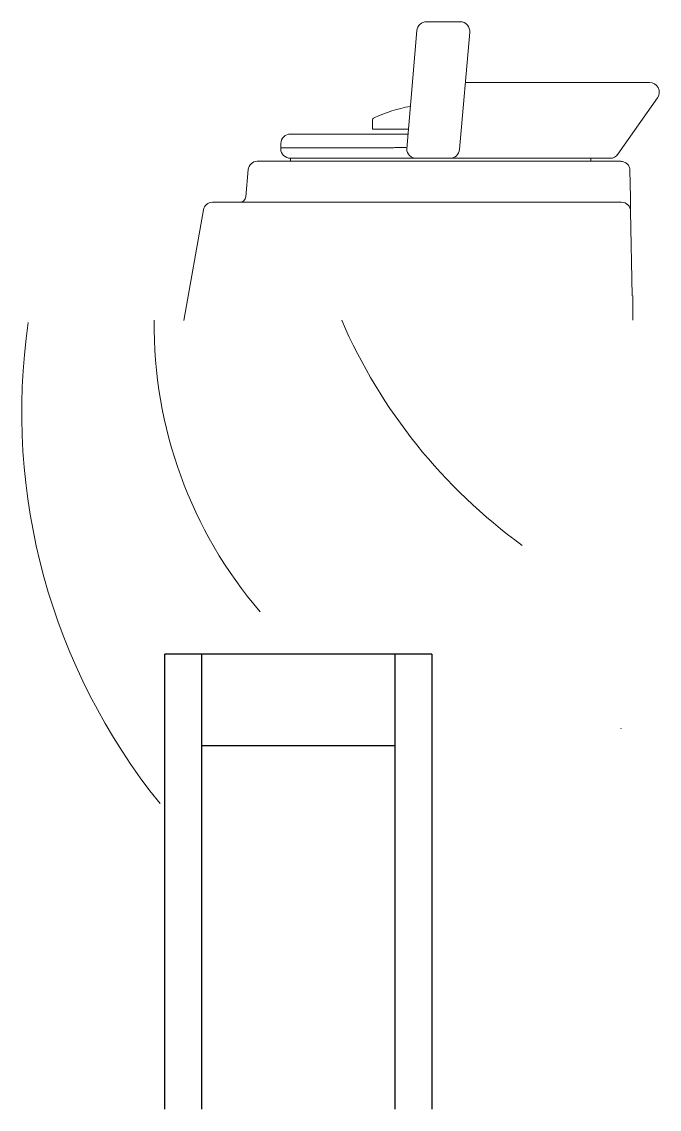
# Model space of a CAD drawing. Header units: inches. Extents: x -54 to 15382, y 469 to 41738.
# Drawn here: x 5077.994 to 5080.095, y 4532.572 to 4536.156 of the extents above; entities that cross this region are included whole.
import ezdxf

# ---------------------------------------------------------------- set-up
doc = ezdxf.new("R2010")
doc.units = ezdxf.units.IN
doc.header["$MEASUREMENT"] = 0
doc.layers.add('1', color=7, linetype='Continuous', lineweight=9)
doc.layers.add('3', color=7, linetype='Continuous', lineweight=30)

msp = doc.modelspace()

# ---------------------------------------------------------------- linework, layer by layer
at = {"layer": '1'}
for p, q in [((5079.3286083, 4536.1563858), (5079.4391538, 4536.1563858)), ((5079.26304, 4535.7378273), (5079.2967301, 4536.1271748)), ((5079.471032, 4536.1215968), (5079.4372614, 4535.7355968)), ((5079.5372526, 4535.9563858), (5080.0634444, 4535.9563858)), ((5079.9594187, 4535.7200314), (5080.0896573, 4535.9060314)), ((5079.1499158, 4535.8309566), (5079.1499158, 4535.8023858)), ((5079.2683147, 4535.8023858), (5079.1499158, 4535.8023858)), ((5078.8481961, 4535.7549443), (5078.8479595, 4535.7413858)), ((5078.8801913, 4535.7863858), (5079.230819, 4535.7863858)), ((5079.2669149, 4535.7863858), (5079.230819, 4535.7863858)), ((5078.8479595, 4535.7413858), (5079.2204279, 4535.7413858)), ((5078.8480216, 4535.7378273), (5078.8479595, 4535.7413858)), ((5079.3749158, 4535.6963858), (5078.7707167, 4535.6963858)), ((5079.2299573, 4535.706386), (5078.8799158, 4535.706386)), ((5078.8800904, 4535.6963858), (5078.8799158, 4535.706386)), ((5079.2950352, 4535.7063858), (5079.4053831, 4535.7063858)), ((5079.3749158, 4535.6963858), (5079.9686466, 4535.6963858)), ((5079.9257216, 4535.7063858), (5079.5183477, 4535.7063858)), ((5079.8697413, 4535.6963858), (5079.8699158, 4535.7063858)), ((5079.9332058, 4535.7063858), (5079.9257216, 4535.7063858)), ((5079.9688059, 4535.6963858), (5079.9686466, 4535.6963858)), ((5078.7408309, 4535.6690005), (5078.7330131, 4535.5796427)), ((5080.0003611, 4535.5775516), (5079.9988013, 4535.6669094)), ((5079.9711623, 4535.5613858), (5079.306341, 4535.5613858)), ((5078.5933533, 4535.5365953), (5078.5291268, 4535.1723487)), ((5080.0060194, 4535.2533858), (5080.0011578, 4535.5319094)), ((5080.0079179, 4535.1723858), (5080.0079158, 4535.2533858)), ((5079.9689517, 4533.8263979), (5079.9701637, 4533.8285845))]:
    msp.add_line(p, q, dxfattribs=at)
at = {"layer": '1', "extrusion": (0, 0, -1)}
for centre, radius, start, end in [((-5079.3286083, 4536.1243858), 0.032, 5, 90), ((-5079.3749158, 4535.3519994), 0.535, 65.8250752, 79.2245656), ((-5078.8801913, 4535.7543858), 0.032, 1, 90), ((-5078.8800167, 4535.7383858), 0.032, 270.1806327, 359), ((-5079.9332058, 4535.7383858), 0.032, 215, 270), ((-5078.7130892, 4535.5813858), 0.02, 185, 270), ((-5078.6228975, 4535.5313858), 0.03, 10, 89.9989613)]:
    msp.add_arc(centre, radius, start, end, dxfattribs=at)
at = {"layer": '1'}
for centre, radius, start, end in [((5079.4391538, 4536.1243858), 0.032, 355, 90), ((5079.2950352, 4535.7383858), 0.032, 181, 270), ((5079.4053831, 4535.7383858), 0.032, 270, 355), ((5079.9711623, 4535.5313858), 0.03, 1, 90), ((5080.0464008, 4534.8695423), 2.0519173, 171.7138931, 218.9280703), ((5079.8784538, 4535.1544912), 1.4472208, 179.2924835, 220.6689787), ((5080.7039412, 4535.8900317), 1.8038298, 203.4444026, 234.0103869)]:
    msp.add_arc(centre, radius, start, end, dxfattribs=at)
at = {"layer": '1', "linetype": 'Continuous'}
for centre, radius, start, end in [((5080.0634444, 4535.9243858), 0.032, 325, 90), ((5079.1599158, 4535.8309566), 0.01, 114.1749248, 180), ((5078.7707167, 4535.6663858), 0.03, 90, 175)]:
    msp.add_arc(centre, radius, start, end, dxfattribs=at)
at = {"layer": '1'}
msp.add_ellipse((5079.220563, 4535.7423793), major_axis=(-0.001308, -0.0002123), ratio=0.74084678, start_param=1.35541296, end_param=1.45559948, dxfattribs=at)
for points, knots in [([(5079.5372526, 4535.9563858), (5079.5284322, 4535.9563858), (5079.5200157, 4535.9563858), (5079.5119675, 4535.9563858), (5079.5039193, 4535.9563858), (5079.4961651, 4535.9563858), (5079.4889894, 4535.9563858), (5079.4818137, 4535.9563858), (5079.4752212, 4535.9563858), (5079.4691559, 4535.9563858), (5079.4646639, 4535.9563858), (5079.4604593, 4535.9563858), (5079.4565785, 4535.9563858)], [0, 0, 0, 0, 0.00068046576, 0.00068046576, 0.00068046576, 0.00136093152, 0.00136093152, 0.00136093152, 0.00204139728, 0.00204139728, 0.00204139728, 0.002545353358, 0.002545353358, 0.002545353358, 0.002545353358]), ([(5079.2629779, 4535.7413858), (5079.2629771, 4535.7413767), (5079.2620074, 4535.7414026), (5079.2581004, 4535.7415022), (5079.2550895, 4535.7415787), (5079.2472889, 4535.7417315), (5079.2425514, 4535.7418122), (5079.2312455, 4535.7418331), (5079.2254048, 4535.7417565), (5079.2205595, 4535.7413908)], [0, 0, 0, 0, 0.0474242692, 0.0474242692, 0.0973233952, 0.0973233952, 0.1472670622, 0.1472670622, 0.2022197058, 0.2022197058, 0.2022197058, 0.2022197058]), ([(5079.2299573, 4535.706386), (5079.2301149, 4535.706386), (5079.2302725, 4535.706386), (5079.2304302, 4535.706386), (5079.2315336, 4535.706386), (5079.2326382, 4535.7063858), (5079.2337436, 4535.7063858)], [0, 0, 0, 0, 0.0000125591658, 0.0000125591658, 0.0000125591658, 0.0001004692411, 0.0001004692411, 0.0001004692411, 0.0001004692411]), ([(5079.2337437, 4535.7063858), (5079.2509803, 4535.7063858), (5079.2662023, 4535.7063858), (5079.2770469, 4535.7063858), (5079.2774372, 4535.7063858), (5079.2778214, 4535.7063858), (5079.2781997, 4535.7063858), (5079.2834545, 4535.7063858), (5079.2875601, 4535.7063858), (5079.2904228, 4535.7063858), (5079.2905258, 4535.7063858), (5079.290627, 4535.7063858), (5079.2907266, 4535.7063858), (5079.2935927, 4535.7063858), (5079.2950352, 4535.7063858), (5079.2950352, 4535.7063858)], [0.000099896838, 0.000099896838, 0.000099896838, 0.000099896838, 0.001488122771, 0.001488122771, 0.001488122771, 0.001538083695, 0.001538083695, 0.001538083695, 0.002232203117, 0.002232203117, 0.002232203117, 0.002257177124, 0.002257177124, 0.002257177124, 0.002976270553, 0.002976270553, 0.002976270553, 0.002976270553]), ([(5079.4053831, 4535.7063858), (5079.4062954, 4535.7063858), (5079.4076637, 4535.7063858), (5079.4122921, 4535.7063858), (5079.4169205, 4535.7063858), (5079.4239986, 4535.7063858), (5079.4335201, 4535.7063858), (5079.4382808, 4535.7063858), (5079.4437244, 4535.7063858), (5079.4497372, 4535.7063858), (5079.45575, 4535.7063858), (5079.4623208, 4535.7063858), (5079.4695087, 4535.7063858), (5079.4766966, 4535.7063858), (5079.4845145, 4535.7063858), (5079.4926601, 4535.7063858), (5079.5008056, 4535.7063858), (5079.5093542, 4535.7063858), (5079.5183477, 4535.7063858)], [0, 0, 0, 0, 0.001410730861, 0.001410730861, 0.001410730861, 0.002821461723, 0.002821461723, 0.002821461723, 0.003526827154, 0.003526827154, 0.003526827154, 0.004232192584, 0.004232192584, 0.004232192584, 0.004937558015, 0.004937558015, 0.004937558015, 0.005642923446, 0.005642923446, 0.005642923446, 0.005642923446]), ([(5079.9688059, 4535.6963858), (5079.9724371, 4535.6963858), (5079.9763861, 4535.6956982), (5079.9801654, 4535.694152), (5079.983681, 4535.6927138), (5079.9870331, 4535.690535), (5079.9898332, 4535.6877833), (5079.9926333, 4535.6850317), (5079.9948702, 4535.6817181), (5079.9963697, 4535.6782281), (5079.9979815, 4535.6744764), (5079.998738, 4535.6705401), (5079.9988013, 4535.6669094)], [0.017453293, 0.017453293, 0.017453293, 0.017453293, 0.419826789, 0.419826789, 0.419826789, 0.794124475, 0.794124475, 0.794124475, 1.168422299, 1.168422299, 1.168422299, 1.570796327, 1.570796327, 1.570796327, 1.570796327]), ([(5080.0011578, 4535.5319094), (5080.0011244, 4535.533823), (5080.0010743, 4535.5366934), (5080.0009285, 4535.5450455), (5080.0007827, 4535.5533977), (5080.0005765, 4535.5652083), (5080.0003611, 4535.5775516)], [0, 0, 0, 0, 0.741764932, 0.741764932, 0.741764932, 1.483529864, 1.483529864, 1.483529864, 1.483529864]), ([(5078.9465264, 4535.5613858), (5078.8971601, 4535.5613858), (5078.8531127, 4535.5613858), (5078.8143791, 4535.5613858), (5078.8137643, 4535.5613858), (5078.8131731, 4535.5613858), (5078.8125387, 4535.5613858), (5078.7732057, 4535.5613858), (5078.7398289, 4535.5613858), (5078.7124081, 4535.5613858), (5078.7115236, 4535.5613858), (5078.7106667, 4535.5613858), (5078.7097731, 4535.5613858), (5078.6829655, 4535.5613858), (5078.6623207, 4535.5613858), (5078.6478387, 4535.5613858), (5078.6468733, 4535.5613858), (5078.6459463, 4535.5613858), (5078.6450244, 4535.5613858), (5078.6302743, 4535.5613858), (5078.6228975, 4535.5613858), (5078.622897, 4535.5613858)], [0, 0, 0, 0, 0.123046875, 0.123046875, 0.123046875, 0.125, 0.125, 0.125, 0.24609375, 0.24609375, 0.24609375, 0.25, 0.25, 0.25, 0.3671875, 0.3671875, 0.3671875, 0.375, 0.375, 0.375, 0.5, 0.5, 0.5, 0.5]), ([(5079.306341, 4535.5613858), (5079.2737645, 4535.5613858), (5079.2416155, 4535.5613858), (5079.2098941, 4535.5613858), (5079.2077793, 4535.5613858), (5079.2057287, 4535.5613858), (5079.2035555, 4535.5613858), (5079.1687834, 4535.5613858), (5079.1354843, 4535.5613858), (5079.1037317, 4535.5613858), (5079.0739637, 4535.5613858), (5079.0463294, 4535.5613858), (5079.020829, 4535.5613858), (5079.019129, 4535.5613858), (5079.0173883, 4535.5613858), (5079.0157573, 4535.5613858), (5078.989661, 4535.5613858), (5078.9665813, 4535.5613858), (5078.9465264, 4535.5613858)], [0, 0, 0, 0, 0.234375, 0.234375, 0.234375, 0.25, 0.25, 0.25, 0.5, 0.5, 0.5, 0.734375, 0.734375, 0.734375, 0.75, 0.75, 0.75, 1, 1, 1, 1])]:
    msp.add_open_spline(points, degree=3, knots=knots, dxfattribs=at)
at = {"layer": '3', "linetype": 'Continuous'}
for p, q in [((5079.3459455, 4534.0723692), (5078.4659455, 4534.0723471)), ((5079.2239531, 4533.7698661), (5078.5879531, 4533.7698501))]:
    msp.add_line(p, q, dxfattribs=at)
at = {"layer": '3'}
for p, q in [((5078.4659832, 4532.5723692), (5078.4659455, 4534.0723471)), ((5078.5879832, 4532.5723692), (5078.5879455, 4534.0723501)), ((5079.2239455, 4534.0723661), (5079.2239832, 4532.5723692)), ((5079.3459455, 4534.0723692), (5079.3459958, 4532.5723692))]:
    msp.add_line(p, q, dxfattribs=at)

doc.saveas('drawing.dxf')
